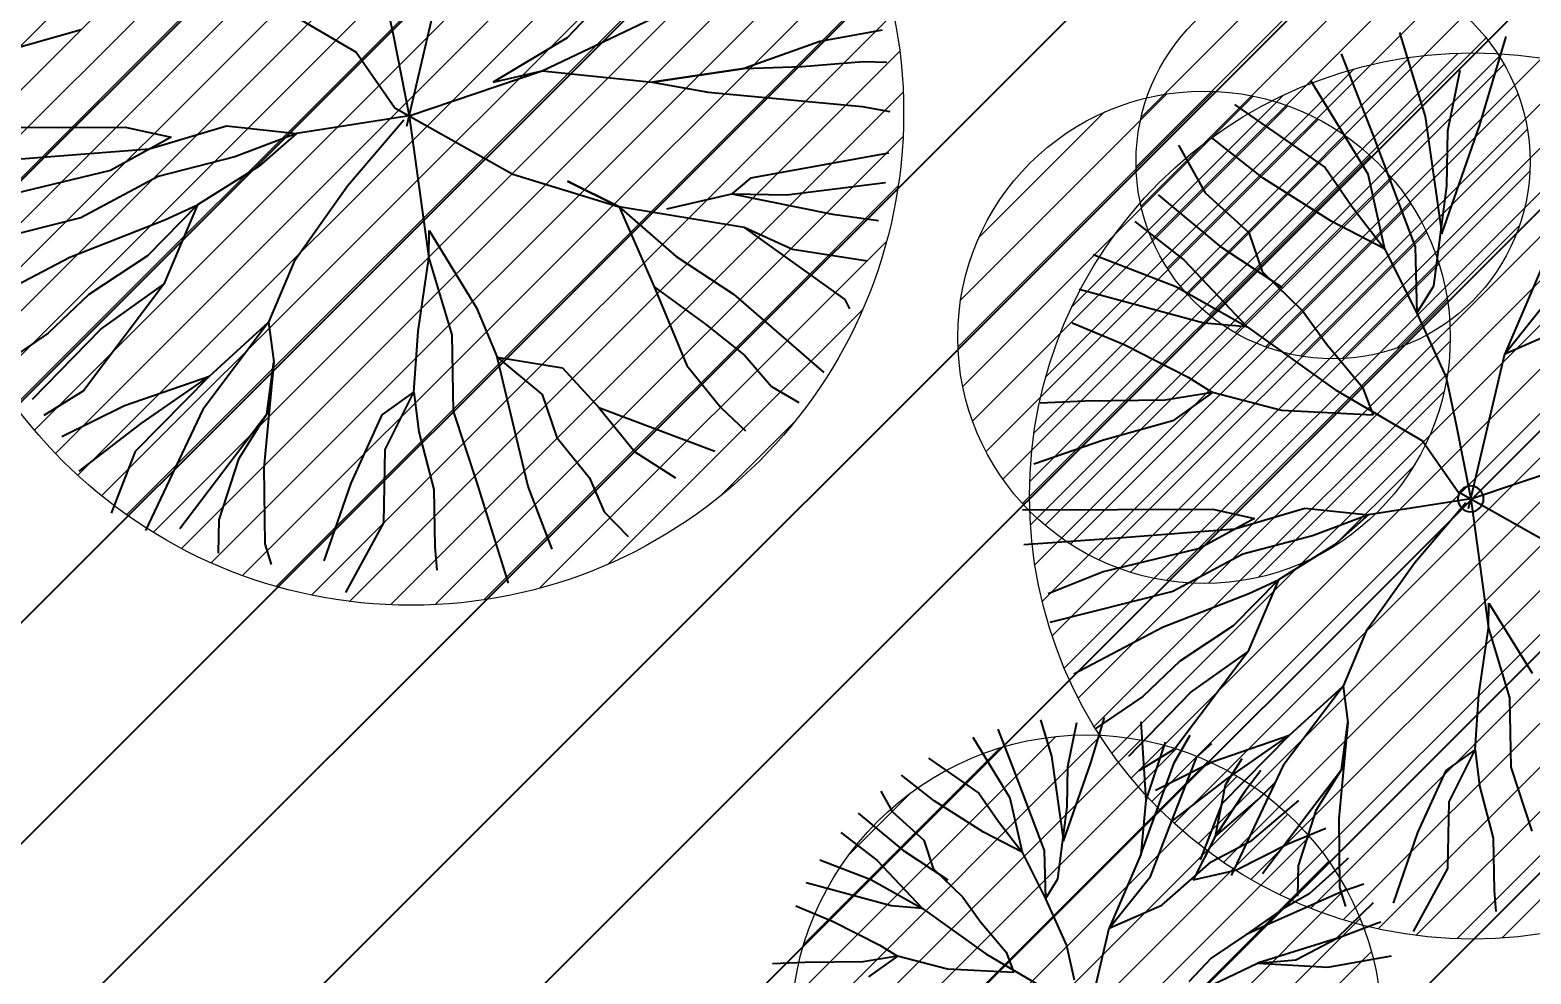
# Model space of a CAD drawing. Extents: x 352140 to 354978, y 6304672 to 6307963.
# Drawn here: x 352384.38 to 352399.62, y 6305932.39 to 6305941.98 of the extents above; entities that cross this region are included whole.
import ezdxf

# ---------------------------------------------------------------- set-up
doc = ezdxf.new("R2010")
doc.units = 0
doc.linetypes.add('CONTINUOS', pattern=[0])
doc.linetypes.add('DASHDOT', pattern=[1, 0.5, -0.25, 0, -0.25])
doc.layers.get('0').update_dxf_attribs({"linetype": 'CONTINUOUS'})
for name, color, linetype in [('02_Geo ext_Acotamiento', 7, 'CONTINUOUS'), ('03_Pav ext_Vereda HC', 42, 'CONTINUOUS'), ('03_S2_Pav ext_Borde vereda', 7, 'CONTINUOUS'), ('Paisajismo', 253, 'CONTINUOUS')]:
    doc.layers.add(name, color=color, linetype=linetype)
doc.layers.add('0_ASD_LINEA OFICIAL', color=253, linetype='DASHDOT', lineweight=20)
doc.layers.add('0_ASD_TOPOGRAFIA_ELEMENTOS', color=7, linetype='CONTINUOS', lineweight=5, true_color=0xbdbdbd)
doc.styles.add('ROMANS', font='romans.shx', dxfattribs={"width": 0.75})
doc.dimstyles.new('Principal', dxfattribs={"dimscale": 0, "dimtxt": 2, "dimasz": 2, "dimexe": 1, "dimexo": 1, "dimtad": 1, "dimrnd": 0.05, "dimzin": 1, "dimtxsty": 'ROMANS', "dimcen": 2.5, "dimclrt": 2, "dimaunit": 2, "dimadec": 0, "dimazin": 0, "dimtfac": 1, "dimtmove": 0, "dimatfit": 3, "dimfxl": 1, "dimfxlon": 1, "dimarcsym": 0})

# ---------------------------------------------------------------- blocks, each defined once
blk = doc.blocks.new('*D1275')
at = {"layer": '02_Geo ext_Acotamiento', "color": 0, "lineweight": -2, "transparency": 16777216}
blk.add_line((352265.4146312114, 6305940.601474353), (352259.5027200941, 6305939.299539646), dxfattribs=at)
at = {"layer": '02_Geo ext_Acotamiento', "color": 0, "transparency": 16777216}
blk.add_solid([(352259.466875284, 6305939.462306128), (352259.5385649044, 6305939.136773165), (352258.5261212075, 6305939.084470786)], dxfattribs=at)
at = {"layer": '02_Geo ext_Acotamiento', "color": 2, "transparency": 16777216, "insert": (352262.7517488985, 6305940.944537443), "char_height": 1, "attachment_point": 5, "rotation": 12.419567213945234, "style": 'ROMANS'}
blk.add_mtext('R137,50', dxfattribs=at)
blk = doc.blocks.new('A$C27410629')
at = {"true_color": 0x136734, "transparency": 33554559}
h = blk.add_hatch(dxfattribs=at)
h.set_pattern_fill('ANSI31', color=116, scale=0.5)
h.set_pattern_definition([(45, (-8759.562515186517, -519.1035735587502), (-1.122532015133644, 1.122532015133644), [])])
h.paths.add_polyline_path([(137.5068959888558, 1252.464406617455, 0.1176268807227723), (109.8147584422568, 1254.193915082657, 0.06692451075002814), (94.44469839795602, 1249.334472017372, 0.3153492887079504), (64.30173641118381, 1196.270282113329, 0.02268268711599586), (65.7292635223912, 1185.310127003227), (112.3603922077091, 1218.953454515778), (153.4782689701005, 1161.962272479494), (172.1053089193083, 1139.480769404351), (187.9579650288579, 1141.807885415954), (193.565073162812, 1120.465553675225), (224.197974734232, 1050.129297271156), (250.6203797236194, 989.4787086543838), (268.1526288855184, 972.7353945672494, 7.254700715645028e-06), (291.4898137452492, 983.2987389690225), (238.1945199318034, 1105.633967029937), (205.2934048173047, 1181.112163638985), (177.0531538182076, 1197.651557407602)])
at = {"layer": '0_ASD_LINEA OFICIAL', "ltscale": 8, "const_width": 0.5}
blk.add_lwpolyline([(250.6203797236194, 989.4787086543838), (268.1526288854875, 972.7353945673531, 7.254700715664111e-06), (291.4898137452146, 983.2987389692971), (291.4898137452146, 983.2987389692971), (238.1945199318034, 1105.633967029937), (205.2934048173047, 1181.112163638985), (177.0531538182076, 1197.651557407602), (137.6146324061954, 1252.315079214)], format="xyb", dxfattribs=at)
blk = doc.blocks.new('1.0 - LO RECABARREN LOTEO PARQUE - VEGETACION EXISTENTE ETAPA MUNICIPAL__2024')
at = {"layer": 'Paisajismo'}
for p, q in [((352388.2034446258, 6305941.001602996), (352388.6084310206, 6305942.730414323)), ((352386.7081572768, 6305942.332179438), (352387.6901884215, 6305941.755490708)), ((352387.9517942611, 6305942.463738699), (352388.0659156795, 6305941.934446514)), ((352390.182144446, 6305942.266587342), (352389.8339251582, 6305941.901064859)), ((352390.2055555924, 6305941.863038525), (352390.8943823299, 6305942.191123001)), ((352384.8975026067, 6305941.981561007), (352384.1222431193, 6305941.762679717)), ((352388.0659156795, 6305941.934446514), (352388.2283824346, 6305941.108057849)), ((352389.8339251582, 6305941.901064859), (352389.0807220345, 6305941.450162609)), ((352389.5793459241, 6305941.564781388), (352390.2055555924, 6305941.863038525)), ((352392.396230072, 6305941.863330065), (352391.627686811, 6305941.588123443)), ((352393.0316871165, 6305941.977906402), (352392.396230072, 6305941.863330065)), ((352398.2833683772, 6305941.95557682), (352398.5431650344, 6305941.102289106)), ((352399.0931832526, 6305941.007065844), (352399.3649897142, 6305941.913945206)), ((352387.6901884215, 6305941.755490708), (352388.0828854528, 6305941.189929154)), ((352397.6892766532, 6305941.736670009), (352398.0119257396, 6305940.913839368)), ((352388.2283824346, 6305941.108057849), (352389.5793459241, 6305941.564781388)), ((352389.0807220345, 6305941.450162609), (352389.5793459241, 6305941.564781388)), ((352389.5793459241, 6305941.564781388), (352390.6942301365, 6305941.450705103)), ((352390.6942301365, 6305941.450705103), (352391.627686811, 6305941.588123443)), ((352391.627686811, 6305941.588123443), (352390.6942301365, 6305941.450705103)), ((352391.627686811, 6305941.588123443), (352392.2176097265, 6305941.607992171)), ((352392.2176097265, 6305941.607992171), (352392.8391373872, 6305941.658273782)), ((352392.8391373872, 6305941.658273782), (352393.0792176655, 6305941.653740847)), ((352398.7736353316, 6305940.955784637), (352398.8980177747, 6305941.573029052)), ((352390.6942301365, 6305941.450705103), (352391.2648537321, 6305941.347597323)), ((352397.3826840695, 6305941.46355291), (352397.9591216485, 6305940.519448703)), ((352391.2648537321, 6305941.347597323), (352392.827713254, 6305941.201329203)), ((352388.2283824346, 6305941.108057849), (352387.0850488712, 6305940.929695695)), ((352388.0828854528, 6305941.189929154), (352389.2802863873, 6305940.516150392)), ((352388.2283824346, 6305941.108057849), (352388.426420125, 6305939.66404196)), ((352392.827713254, 6305941.201329203), (352393.1096012131, 6305941.153616697)), ((352396.6086365315, 6305941.221967678), (352397.5266208202, 6305940.585040063)), ((352398.5431650344, 6305941.102289106), (352398.7116928935, 6305939.911371781)), ((352383.3484734513, 6305940.986153407), (352385.3461739717, 6305940.992308799)), ((352385.3461739717, 6305940.992308799), (352385.8115937977, 6305940.890113767)), ((352385.5926887448, 6305940.771822948), (352386.372814557, 6305941.005159966)), ((352386.372814557, 6305941.005159966), (352387.0850488712, 6305940.929695695)), ((352388.173599246, 6305941.064183132), (352387.6024018507, 6305940.39278754)), ((352398.7116928935, 6305939.911371781), (352399.0931832526, 6305941.007065844)), ((352398.7630040969, 6305940.392717197), (352398.7736353316, 6305940.955784637)), ((352385.8115937977, 6305940.890113767), (352385.197644777, 6305940.551426471)), ((352387.0850488712, 6305940.929695695), (352386.4600132382, 6305940.693430432)), ((352387.0850488712, 6305940.929695695), (352386.706398922, 6305940.59575479)), ((352387.0850488712, 6305940.929695695), (352387.0850488712, 6305940.929695695)), ((352396.0372225144, 6305940.81030714), (352396.3099062615, 6305940.326379851)), ((352396.8971147306, 6305940.475871572), (352396.3743179688, 6305940.888724114)), ((352398.0119257396, 6305940.913839368), (352398.4414157696, 6305939.779193861)), ((352384.2876016358, 6305940.672430946), (352385.5926887448, 6305940.771822948)), ((352386.4600132382, 6305940.693430432), (352385.6804727074, 6305940.491091971)), ((352393.0950281669, 6305940.728411056), (352391.6923701736, 6305940.475503995)), ((352385.197644777, 6305940.551426471), (352384.1178351971, 6305940.291591417)), ((352385.6804727074, 6305940.491091971), (352384.8968354016, 6305940.071773954)), ((352386.706398922, 6305940.59575479), (352386.0784370281, 6305940.204504499)), ((352389.2802863873, 6305940.516150392), (352390.3600579311, 6305940.18568016)), ((352397.5266208202, 6305940.585040063), (352397.8008992814, 6305940.185574419)), ((352397.9591216485, 6305940.519448703), (352398.1309935056, 6305939.75689257)), ((352387.6024018507, 6305940.39278754), (352387.0604681725, 6305939.62781577)), ((352389.8374376622, 6305940.44361423), (352390.3600579311, 6305940.18568016)), ((352390.3600579311, 6305940.18568016), (352389.8374376622, 6305940.44361423)), ((352391.6923701736, 6305940.475503995), (352391.5024114487, 6305940.315627185)), ((352392.0630307102, 6305940.305042172), (352393.0626490629, 6305940.43112466)), ((352397.5892403796, 6305940.038612734), (352396.8971147306, 6305940.475871572)), ((352398.6311797583, 6305939.381323929), (352398.7630040969, 6305940.392717197)), ((352386.0784370281, 6305940.204504499), (352385.5722048699, 6305939.686925166)), ((352386.0784370281, 6305940.204504499), (352385.7366673455, 6305939.397004944)), ((352385.7490083163, 6305940.050625993), (352386.0784370281, 6305940.204504499)), ((352391.6282730058, 6305939.975685198), (352390.3600579311, 6305940.18568016)), ((352390.3600579311, 6305940.18568016), (352390.7170534912, 6305939.372728756)), ((352390.3600579311, 6305940.18568016), (352390.9400315496, 6305939.678599278)), ((352390.8452699068, 6305940.164571216), (352391.5024114487, 6305940.315627185)), ((352391.5024114487, 6305940.315627185), (352392.5266881242, 6305940.109472075)), ((352391.5024114487, 6305940.315627185), (352392.0630307102, 6305940.305042172)), ((352395.8327059346, 6305940.305082569), (352396.4595822171, 6305939.784217292)), ((352396.3099062615, 6305940.326379851), (352396.7532169099, 6305939.923722723)), ((352397.8008992814, 6305940.185574419), (352398.1309935056, 6305939.75689257)), ((352384.8968354016, 6305940.071773954), (352383.5250309271, 6305939.725577706)), ((352384.7837906832, 6305939.671867021), (352385.7490083163, 6305940.050625993)), ((352392.5266881242, 6305940.109472075), (352392.9930451182, 6305940.046755874)), ((352395.5941251018, 6305940.033863154), (352396.0961059609, 6305939.642613238)), ((352398.1309935056, 6305939.75689257), (352397.5892403796, 6305940.038612734)), ((352388.426420125, 6305939.66404196), (352388.4316874145, 6305939.943016045)), ((352388.4316874145, 6305939.943016045), (352388.9133424924, 6305939.158717971)), ((352391.6282730058, 6305939.975685198), (352392.6505353855, 6305939.243112734)), ((352392.120459092, 6305939.749335362), (352391.6282730058, 6305939.975685198)), ((352396.7532169099, 6305939.923722723), (352396.8866368362, 6305939.526916618)), ((352392.881692101, 6305939.633242091), (352392.120459092, 6305939.749335362)), ((352396.4595822171, 6305939.784217292), (352397.0884595223, 6305939.36936185)), ((352398.1309935056, 6305939.75689257), (352398.4568319314, 6305939.102980518)), ((352398.4414157696, 6305939.779193861), (352398.4568319314, 6305939.102980518)), ((352399.7931449686, 6305939.725509611), (352399.3508950793, 6305938.691812765)), ((352383.7925693077, 6305939.153488021), (352384.7837906832, 6305939.671867021)), ((352385.5722048699, 6305939.686925166), (352384.9752588698, 6305939.295089265)), ((352387.0604681725, 6305939.62781577), (352386.8006216496, 6305939.012558211)), ((352388.3193227532, 6305938.921867098), (352388.426420125, 6305939.66404196)), ((352388.426420125, 6305939.66404196), (352388.6599337727, 6305938.884429025)), ((352390.9400315496, 6305939.678599278), (352391.5223426265, 6305939.295507519)), ((352395.1707958659, 6305939.700129739), (352396.0101128636, 6305939.374485048)), ((352396.0961059609, 6305939.642613238), (352396.7351438241, 6305938.966508778)), ((352396.8866368362, 6305939.526916618), (352397.3017737879, 6305939.124789085)), ((352384.9752588698, 6305939.295089265), (352384.5644189428, 6305938.899739512)), ((352385.7366673455, 6305939.397004944), (352384.9217414745, 6305938.314850739)), ((352385.0971559195, 6305938.942040835), (352385.7366673455, 6305939.397004944)), ((352390.7170534912, 6305939.372728756), (352391.048890384, 6305938.57279526)), ((352390.7170534912, 6305939.372728756), (352391.2373327315, 6305938.990805627)), ((352391.5223426265, 6305939.295507519), (352392.4382452085, 6305938.503010453)), ((352396.2962581843, 6305939.002547293), (352395.0292958206, 6305939.344611962)), ((352396.0101128636, 6305939.374485048), (352396.7351438241, 6305938.966508778)), ((352398.4568319314, 6305939.102980518), (352398.6311797583, 6305939.381323929)), ((352399.3508950793, 6305938.691812765), (352399.9281595646, 6305939.4131628)), ((352388.9133424924, 6305939.158717971), (352389.1211003953, 6305938.658664866)), ((352392.6505353855, 6305939.243112734), (352392.6995291575, 6305939.149175678)), ((352397.3017737879, 6305939.124789085), (352397.5489449669, 6305938.782162303)), ((352386.8006216496, 6305939.012558211), (352386.1322762278, 6305938.125939953)), ((352386.2007493884, 6305938.465737282), (352386.8006216496, 6305939.012558211)), ((352386.8006216496, 6305939.012558211), (352386.8550487387, 6305938.608426372)), ((352391.2373327315, 6305938.990805627), (352391.6347082497, 6305938.673222252)), ((352394.9592421573, 6305939.006581792), (352395.4856417396, 6305938.784547252)), ((352396.7351438241, 6305938.966508778), (352396.2962581843, 6305939.002547293)), ((352396.7351438241, 6305938.966508778), (352397.6249577029, 6305938.330113047)), ((352398.4568319314, 6305939.102980518), (352398.7544999916, 6305938.449602697)), ((352399.3508950793, 6305938.691812765), (352400.0897498565, 6305939.015822463)), ((352384.5644189428, 6305938.899739512), (352384.0300935819, 6305938.537730883)), ((352384.4060777416, 6305938.231179472), (352385.0971559195, 6305938.942040835)), ((352388.276598246, 6305938.302512663), (352388.3193227532, 6305938.921867098)), ((352388.6599337727, 6305938.884429025), (352388.6763183133, 6305938.108915692)), ((352391.6347082497, 6305938.673222252), (352391.9080165736, 6305938.35797879)), ((352395.4856417396, 6305938.784547252), (352396.1373365186, 6305938.454099404)), ((352397.5489449669, 6305938.782162303), (352397.9072095568, 6305938.352946222)), ((352398.9830632563, 6305937.121607368), (352399.3508950793, 6305938.691812765)), ((352386.8550487387, 6305938.608426372), (352386.7530107119, 6305937.533013142)), ((352386.7830640355, 6305938.082645457), (352386.8550487387, 6305938.608426372)), ((352386.8550487387, 6305938.608426372), (352386.7830640355, 6305938.082645457)), ((352389.4366680068, 6305937.342231345), (352389.1211003953, 6305938.658664866)), ((352389.1211003953, 6305938.658664866), (352389.1211003953, 6305938.658664866)), ((352389.1211003953, 6305938.658664866), (352389.7866148101, 6305938.549924669)), ((352389.1211003953, 6305938.658664866), (352389.5793443269, 6305938.277915611)), ((352389.7866148101, 6305938.549924669), (352390.1528684438, 6305938.146026284)), ((352391.048890384, 6305938.57279526), (352391.3913446119, 6305938.145994686)), ((352385.3395618763, 6305938.166850473), (352386.2007493884, 6305938.465737282)), ((352386.2007493884, 6305938.465737282), (352385.4475426003, 6305937.69777302)), ((352385.5089963903, 6305937.982667779), (352386.2007493884, 6305938.465737282)), ((352391.9080165736, 6305938.35797879), (352392.1842512073, 6305938.197722949)), ((352396.1373365186, 6305938.454099404), (352396.384321959, 6305938.297210347)), ((352398.7544999916, 6305938.449602697), (352398.8581515957, 6305937.968869244)), ((352384.9217414745, 6305938.314850739), (352384.5197876017, 6305938.065568685)), ((352387.9549049861, 6305938.070766417), (352388.276598246, 6305938.302512663)), ((352387.9863210617, 6305937.718836686), (352388.276598246, 6305938.302512663)), ((352388.276598246, 6305938.302512663), (352388.3255661181, 6305937.900304587)), ((352389.5793443269, 6305938.277915611), (352389.7262409072, 6305937.841025664)), ((352395.0862790248, 6305938.209064497), (352394.6349949835, 6305938.189422807)), ((352395.9038011373, 6305938.221793623), (352395.0862790248, 6305938.209064497)), ((352396.384321959, 6305938.297210347), (352395.9038011373, 6305938.221793623)), ((352396.384321959, 6305938.297210347), (352395.9804174984, 6305938.011661322)), ((352397.0854349768, 6305938.114991528), (352396.384321959, 6305938.297210347)), ((352397.6249577029, 6305938.330113047), (352398.5168945949, 6305937.806331336)), ((352397.9072095568, 6305938.352946222), (352398.0145820865, 6305938.06928602)), ((352384.7026943457, 6305937.851947876), (352385.3395618763, 6305938.166850473)), ((352386.1322762278, 6305938.125939953), (352385.550547873, 6305936.89659871)), ((352385.9001807054, 6305936.918613277), (352386.7830640355, 6305938.082645457)), ((352386.7830640355, 6305938.082645457), (352386.4951278797, 6305937.622958535)), ((352387.6380133271, 6305937.376191611), (352387.9549049861, 6305938.070766417)), ((352388.6763183133, 6305938.108915692), (352388.910998905, 6305937.391297354)), ((352390.1528684438, 6305938.146026284), (352391.3314952173, 6305937.701836268)), ((352390.1528684438, 6305938.146026284), (352390.5182405943, 6305937.695441454)), ((352391.3913446119, 6305938.145994686), (352391.6438871946, 6305937.907707108)), ((352398.0145820865, 6305938.06928602), (352397.0854349768, 6305938.114991528)), ((352384.8792787496, 6305937.498426985), (352385.5089963903, 6305937.982667779)), ((352388.3255661181, 6305937.900304587), (352388.4780616211, 6305937.313627199)), ((352395.9804174984, 6305938.011661322), (352395.2762824598, 6305937.812860806)), ((352398.8581515957, 6305937.968869244), (352399.0057132016, 6305937.218295757)), ((352389.7262409072, 6305937.841025664), (352390.059825321, 6305937.431623076)), ((352395.2762824598, 6305937.812860806), (352394.5713467853, 6305937.571655813)), ((352398.5168945949, 6305937.806331336), (352398.8735645151, 6305937.292655962)), ((352385.4475426003, 6305937.69777302), (352385.2020509708, 6305937.071906046)), ((352386.4951278797, 6305937.622958535), (352386.2973167144, 6305937.006529693)), ((352387.9722749411, 6305936.974904929), (352387.9863210617, 6305937.718836686)), ((352390.5182405943, 6305937.695441454), (352390.9338572469, 6305937.430722911)), ((352399.0057132016, 6305937.218295757), (352400.2327355652, 6305937.633118215)), ((352386.7530107119, 6305937.533013142), (352386.7618246563, 6305936.762232781)), ((352387.3660777928, 6305936.587360514), (352387.6380133271, 6305937.376191611)), ((352388.4780616211, 6305937.313627199), (352388.4904021516, 6305936.729595636)), ((352388.910998905, 6305937.391297354), (352389.2328817477, 6305936.361949412)), ((352389.6817184543, 6305936.707102482), (352389.4366680068, 6305937.342231345)), ((352390.059825321, 6305937.431623076), (352390.2084776969, 6305937.087726216)), ((352398.8735645151, 6305937.292655962), (352399.9611125773, 6305936.680691527)), ((352399.0057132016, 6305937.218295757), (352397.9672722204, 6305937.056297041)), ((352398.9559559742, 6305937.17844623), (352398.4371618071, 6305936.568646324)), ((352399.0057132016, 6305937.218295757), (352399.1855823668, 6305935.90675788)), ((352386.2973167144, 6305937.006529693), (352386.29087896, 6305936.665563666)), ((352390.2084776969, 6305937.087726216), (352390.4519370712, 6305936.835062964)), ((352394.4564593438, 6305937.107214533), (352396.3879265119, 6305937.113165848)), ((352396.8106474361, 6305937.02034647), (352396.2530237961, 6305936.712731281)), ((352396.3879265119, 6305937.113165848), (352396.8106474361, 6305937.02034647)), ((352396.6118253382, 6305936.912907978), (352397.3203802515, 6305937.124838011)), ((352397.3203802515, 6305937.124838011), (352397.9672722204, 6305937.056297041)), ((352397.9672722204, 6305937.056297041), (352397.3995790844, 6305936.841707405)), ((352397.9672722204, 6305937.056297041), (352397.6233606644, 6305936.7529928)), ((352397.9672722204, 6305937.056297041), (352397.9672722204, 6305937.056297041)), ((352387.5865983865, 6305936.26899951), (352387.9722749411, 6305936.974904929)), ((352395.4264705288, 6305936.822634471), (352396.6118253382, 6305936.912907978)), ((352397.3995790844, 6305936.841707405), (352396.6915557572, 6305936.657932035)), ((352386.7618246563, 6305936.762232781), (352386.8279356959, 6305936.550817182)), ((352388.4904021516, 6305936.729595636), (352388.5093533258, 6305936.495718482)), ((352394.4670235553, 6305936.756260315), (352395.4264705288, 6305936.822634471)), ((352396.2530237961, 6305936.712731281), (352395.2722789325, 6305936.476734213)), ((352397.6233606644, 6305936.7529928), (352397.0530097308, 6305936.397636891)), ((352396.6915557572, 6305936.657932035), (352395.9798115045, 6305936.277083413)), ((352398.4371618071, 6305936.568646324), (352397.9449466229, 6305935.873855179)), ((352395.2722789325, 6305936.476734213), (352394.7162560085, 6305936.253927209)), ((352397.0530097308, 6305936.397636891), (352396.5932207106, 6305935.927541718)), ((352397.0530097308, 6305936.397636891), (352396.742594944, 6305935.664219577)), ((352396.7538037199, 6305936.257875626), (352397.0530097308, 6305936.397636891)), ((352395.9798115045, 6305936.277083413), (352394.7338601655, 6305935.962648166)), ((352395.8771378213, 6305935.913865048), (352396.7538037199, 6305936.257875626)), ((352399.1855823668, 6305935.90675788), (352399.1903664202, 6305936.160138111)), ((352399.1903664202, 6305936.160138111), (352399.6278331298, 6305935.447793711)), ((352396.5932207106, 6305935.927541718), (352396.0510401871, 6305935.571653926)), ((352394.9768538351, 6305935.443043572), (352395.8771378213, 6305935.913865048)), ((352397.9449466229, 6305935.873855179), (352397.7089391384, 6305935.315043051)), ((352399.0883104037, 6305935.232672192), (352399.1855823668, 6305935.90675788)), ((352399.1855823668, 6305935.90675788), (352399.3976728266, 6305935.198668792)), ((352396.742594944, 6305935.664219577), (352396.0024326254, 6305934.68134519)), ((352396.1617540644, 6305935.250995134), (352396.742594944, 6305935.664219577)), ((352396.0510401871, 6305935.571653926), (352395.6778918508, 6305935.21257465)), ((352397.7089391384, 6305935.315043051), (352397.1019095734, 6305934.509765605)), ((352397.1641008172, 6305934.818388985), (352397.7089391384, 6305935.315043051)), ((352397.7089391384, 6305935.315043051), (352397.7583729359, 6305934.947987382)), ((352395.6778918508, 6305935.21257465), (352395.1925869758, 6305934.883777694)), ((352395.5340773094, 6305934.605350156), (352396.1617540644, 6305935.250995134)), ((352399.0495055609, 6305934.670139045), (352399.0883104037, 6305935.232672192)), ((352399.3976728266, 6305935.198668792), (352399.4125542042, 6305934.494303195)), ((352394.2032482135, 6305934.880915949, -691.81), (352394.3646486945, 6305934.469306969, -691.81)), ((352394.6379158175, 6305934.972995054, -691.81), (352394.7496855875, 6305934.605893441, -691.81)), ((352394.9167281387, 6305934.499708478, -691.81), (352395.0068792815, 6305934.947081016, -691.81)), ((352395.148333255, 6305934.536876581, -691.81), (352395.286512695, 6305934.997910809, -691.81)), ((352395.6564316339, 6305934.953011924, -691.81), (352395.7068983709, 6305934.158188794, -691.81)), ((352397.7583729359, 6305934.947987382), (352397.6656961599, 6305933.971235537)), ((352397.6929923085, 6305934.470443064), (352397.7583729359, 6305934.947987382)), ((352397.7583729359, 6305934.947987382), (352397.6929923085, 6305934.470443064)), ((352393.9513654821, 6305934.797659745, -691.81), (352394.3263768209, 6305934.183456587, -691.81)), ((352395.901841601, 6305934.74647039, -691.81), (352395.7068983709, 6305934.158188794, -691.81)), ((352395.9943706085, 6305934.536275117, -691.81), (352396.1571541188, 6305934.820079765, -691.81)), ((352396.2258455856, 6305934.597465266, -691.81), (352396.3753594058, 6305934.733756424, -691.81)), ((352396.3819210284, 6305934.546922878), (352397.1641008172, 6305934.818388985)), ((352397.1641008172, 6305934.818388985), (352396.4799953022, 6305934.120879888)), ((352396.5358111515, 6305934.379637612), (352397.1641008172, 6305934.818388985)), ((352393.5005431255, 6305934.586489723, -691.81), (352394.0129045746, 6305934.230996544, -691.81)), ((352394.7496855875, 6305934.605893441, -691.81), (352394.8718328832, 6305933.742728553, -691.81)), ((352396.0024326254, 6305934.68134519), (352395.6373551122, 6305934.454932962)), ((352395.8034814858, 6305934.260910315), (352396.3819210284, 6305934.546922878)), ((352395.9469178538, 6305933.888293535, -691.81), (352396.2258455856, 6305934.597465266, -691.81)), ((352396.6827105221, 6305934.578863336, -691.81), (352396.5131348607, 6305934.311265851, -691.81)), ((352398.7573253302, 6305934.45965384), (352399.0495055609, 6305934.670139045)), ((352398.7858592082, 6305934.140011115), (352399.0495055609, 6305934.670139045)), ((352399.0495055609, 6305934.670139045), (352399.0939809852, 6305934.304830648)), ((352393.5566448978, 6305934.151872318, -691.81), (352393.2266753977, 6305934.412449194, -691.81)), ((352394.3646486945, 6305934.469306969, -691.81), (352394.6759387447, 6305933.646927328, -691.81)), ((352394.8718328832, 6305933.742728553, -691.81), (352395.148333255, 6305934.536876581, -691.81)), ((352394.9090227269, 6305934.091602866, -691.81), (352394.9167281387, 6305934.499708478, -691.81)), ((352395.6556584603, 6305933.608017524, -691.81), (352395.9943706085, 6305934.536275117, -691.81)), ((352397.1019095734, 6305934.509765605), (352396.5735505864, 6305933.393207525)), ((352396.8729198988, 6305934.460873177, -691.81), (352396.7118780149, 6305934.246023371, -691.81)), ((352396.8911071362, 6305933.413202416), (352397.6929923085, 6305934.470443064)), ((352397.6929923085, 6305934.470443064), (352397.4314722116, 6305934.052929091)), ((352398.4695061882, 6305933.828801247), (352398.7573253302, 6305934.45965384)), ((352399.4125542042, 6305934.494303195), (352399.6257045495, 6305933.842521148)), ((352393.0152699254, 6305934.248981185, -691.81), (352393.1310421108, 6305934.043522224, -691.81)), ((352395.9638655483, 6305933.939822409), (352396.5358111515, 6305934.379637612)), ((352396.5131348607, 6305934.311265851, -691.81), (352396.4110061934, 6305933.790530066, -691.81)), ((352396.7118780149, 6305934.246023371, -691.81), (352396.4110061934, 6305933.790530066, -691.81)), ((352396.8488222213, 6305934.166575492, -691.81), (352397.0301174976, 6305934.348619951, -691.81)), ((352399.0939809852, 6305934.304830648), (352399.2324861291, 6305933.771976667)), ((352394.0582906008, 6305933.834951515, -691.81), (352393.5566448978, 6305934.151872318, -691.81)), ((352394.0129045746, 6305934.230996544, -691.81), (352394.211698842, 6305933.941467864, -691.81)), ((352394.3263768209, 6305934.183456587, -691.81), (352394.4509478128, 6305933.630763576, -691.81)), ((352394.8134777734, 6305933.358555206, -691.81), (352394.9090227269, 6305934.091602866, -691.81)), ((352395.7068983709, 6305934.158188794, -691.81), (352395.6556584603, 6305933.608017524, -691.81)), ((352395.7068983709, 6305934.158188794, -691.81), (352395.6556584603, 6305933.608017524, -691.81)), ((352396.4799953022, 6305934.120879888), (352396.2570257536, 6305933.55243168)), ((352396.4110061934, 6305933.790530066, -691.81), (352396.8488222213, 6305934.166575492, -691.81)), ((352396.781778385, 6305933.750054753, -691.81), (352397.259568801, 6305934.156627686, -691.81)), ((352398.7731017176, 6305933.464329716), (352398.7858592082, 6305934.140011115)), ((352392.785172118, 6305934.02808617, -691.81), (352393.2395257368, 6305933.65056826, -691.81)), ((352393.1310421108, 6305934.043522224, -691.81), (352393.4523492061, 6305933.751680392, -691.81)), ((352394.211698842, 6305933.941467864, -691.81), (352394.4509478128, 6305933.630763576, -691.81)), ((352397.4314722116, 6305934.052929091), (352397.2518087895, 6305933.493053135)), ((352397.6656961599, 6305933.971235537), (352397.6737014887, 6305933.271168698)), ((352392.612251132, 6305933.831509068, -691.81), (352392.9760818052, 6305933.547935067, -691.81)), ((352394.4509478128, 6305933.630763576, -691.81), (352394.0582906008, 6305933.834951515, -691.81)), ((352395.7535156804, 6305933.381631698, -691.81), (352395.9469178538, 6305933.888293535, -691.81)), ((352396.4110061934, 6305933.790530066, -691.81), (352396.187311012, 6305933.348951815, -691.81)), ((352397.1479525095, 6305933.715125812, -691.81), (352397.5326570462, 6305933.872823536, -691.81)), ((352398.2225187715, 6305933.112339697), (352398.4695061882, 6305933.828801247)), ((352393.2395257368, 6305933.65056826, -691.81), (352393.6953296767, 6305933.349885212, -691.81)), ((352393.4523492061, 6305933.751680392, -691.81), (352393.5490506256, 6305933.464079322, -691.81)), ((352394.4509478128, 6305933.630763576, -691.81), (352394.6871122235, 6305933.156814704, -691.81)), ((352394.6759387447, 6305933.646927328, -691.81), (352394.6871122235, 6305933.156814704, -691.81)), ((352396.3691619645, 6305933.533307144, -691.81), (352396.781778385, 6305933.750054753, -691.81)), ((352396.6199040717, 6305933.448391316, -691.81), (352397.1479525095, 6305933.715125812, -691.81)), ((352399.2324861291, 6305933.771976667), (352399.2436945052, 6305933.241525775)), ((352392.3981937587, 6305933.553629837, -691.81), (352392.913754874, 6305933.353598454, -691.81)), ((352392.9760818052, 6305933.547935067, -691.81), (352393.4392500154, 6305933.057901361, -691.81)), ((352395.6556584603, 6305933.608017524, -691.81), (352395.3351201927, 6305932.858804455, -691.81)), ((352395.8706346973, 6305933.093643422, -691.81), (352396.3691619645, 6305933.533307144, -691.81)), ((352397.2518087895, 6305933.493053135), (352397.2459616525, 6305933.183368274)), ((352397.7607459793, 6305933.570179846, -691.81), (352397.6339767507, 6305933.448189201, -691.81)), ((352392.913754874, 6305933.353598454, -691.81), (352393.4392500154, 6305933.057901361, -691.81)), ((352393.5490506256, 6305933.464079322, -691.81), (352393.849937709, 6305933.172621334, -691.81)), ((352394.6871122235, 6305933.156814704, -691.81), (352394.8134777734, 6305933.358555206, -691.81)), ((352395.3351201927, 6305932.858804455, -691.81), (352395.7535156804, 6305933.381631698, -691.81)), ((352396.187311012, 6305933.348951815, -691.81), (352396.6199040717, 6305933.448391316, -691.81)), ((352397.6339767507, 6305933.448189201, -691.81), (352397.3639078811, 6305933.208338375, -691.81)), ((352398.4228081962, 6305932.82318601), (352398.7731017176, 6305933.464329716)), ((352393.1211501218, 6305933.084021713, -691.81), (352392.2572122564, 6305933.317274593, -691.81)), ((352397.6925385327, 6305933.228296689, -691.81), (352396.9323810518, 6305932.889082381, -691.81)), ((352397.3639078811, 6305933.208338375, -691.81), (352397.0953800683, 6305933.050107307, -691.81)), ((352397.6737014887, 6305933.271168698), (352397.7337473187, 6305933.079148951)), ((352397.9188581243, 6305933.305735489, -691.81), (352397.6925385327, 6305933.228296689, -691.81)), ((352399.2436945052, 6305933.241525775), (352399.2609070463, 6305933.029105159)), ((352392.1520943652, 6305933.086945877, -691.81), (352392.5336234832, 6305932.926017478, -691.81)), ((352393.4392500154, 6305933.057901361, -691.81), (352393.1211501218, 6305933.084021713, -691.81)), ((352393.4392500154, 6305933.057901361, -691.81), (352394.084178157, 6305932.596648142, -691.81)), ((352393.849937709, 6305933.172621334, -691.81), (352394.0290848914, 6305932.924288892, -691.81)), ((352394.6871122235, 6305933.156814704, -691.81), (352394.902859037, 6305932.683253039, -691.81)), ((352395.3351201927, 6305932.858804455, -691.81), (352395.8706346973, 6305933.093643422, -691.81)), ((352397.0953800683, 6305933.050107307, -691.81), (352396.7228330626, 6305932.791777871, -691.81)), ((352398.0134292723, 6305933.114630716, -691.81), (352397.6412951894, 6305932.754024668, -691.81)), ((352392.5336234832, 6305932.926017478, -691.81), (352393.0059652984, 6305932.686512204, -691.81)), ((352394.0290848914, 6305932.924288892, -691.81), (352394.2887514594, 6305932.613197397, -691.81)), ((352396.9323810518, 6305932.889082381, -691.81), (352396.7228330626, 6305932.791777871, -691.81)), ((352397.6412951894, 6305932.754024668, -691.81), (352398.0527557775, 6305932.909555326, -691.81)), ((352398.0527557775, 6305932.909555326, -691.81), (352398.0926717394, 6305932.92202011, -691.81)), ((352395.0685193902, 6305931.720735392, -691.81), (352395.3351201927, 6305932.858804455, -691.81)), ((352396.7228330626, 6305932.791777871, -691.81), (352396.3710889748, 6305932.553469148, -691.81)), ((352397.6412951894, 6305932.754024668, -691.81), (352396.8399521117, 6305932.503791297, -691.81)), ((352397.2286811189, 6305932.537277013, -691.81), (352397.6412951894, 6305932.754024668, -691.81)), ((352393.1849778592, 6305932.572800596, -691.81), (352392.8367012051, 6305932.518139313, -691.81)), ((352393.1849778592, 6305932.572800596, -691.81), (352392.8922319723, 6305932.365837537, -691.81)), ((352393.0059652984, 6305932.686512204, -691.81), (352393.1849778592, 6305932.572800596, -691.81)), ((352393.6931375166, 6305932.44073023, -691.81), (352393.1849778592, 6305932.572800596, -691.81)), ((352394.084178157, 6305932.596648142, -691.81), (352394.7306450375, 6305932.217016431, -691.81)), ((352394.2887514594, 6305932.613197397, -691.81), (352394.3665739881, 6305932.407603338, -691.81)), ((352394.902859037, 6305932.683253039, -691.81), (352394.9779846761, 6305932.334822268, -691.81)), ((352397.5550133678, 6305932.462269694, -691.81), (352398.2009686359, 6305932.57595221, -691.81)), ((352392.2441694078, 6305932.508913371, -691.81), (352391.9170832778, 6305932.494677272, -691.81)), ((352392.8367012051, 6305932.518139313, -691.81), (352392.2441694078, 6305932.508913371, -691.81)), ((352394.3665739881, 6305932.407603338, -691.81), (352393.6931375166, 6305932.44073023, -691.81)), ((352396.3710889748, 6305932.553469148, -691.81), (352396.1418577147, 6305932.312847268, -691.81)), ((352396.3865004317, 6305932.287814696, -691.81), (352396.8399521117, 6305932.503791297, -691.81)), ((352396.8399521117, 6305932.503791297, -691.81), (352397.2286811189, 6305932.537277013, -691.81)), ((352396.8399521117, 6305932.503791297, -691.81), (352397.5550133678, 6305932.462269694, -691.81))]:
    blk.add_line(p, q, dxfattribs=at)
blk.add_lwpolyline([(352398.8750212969, 6305937.218295756, 1), (352399.1364051066, 6305937.218295756, 1)], format="xyb", close=True, dxfattribs=at)

msp = doc.modelspace()

# ---------------------------------------------------------------- hatches: boundary and pattern name
at = {"layer": '03_Pav ext_Vereda HC'}
h = msp.add_hatch(dxfattribs=at)
h.set_pattern_fill('DOTS', color=256, scale=0.2, style=0)
h.set_pattern_definition([(0, (0, 0), (0.15875, 0.3175), [0, -0.3175])])
h.paths.add_polyline_path([(352533.7781987465, 6305988.647630177, 0.001234498587345054), (352535.675126165, 6305989.286498093), (352535.0273047538, 6305991.17866681, -0.001236873237655371), (352533.135689451, 6305990.541615871, -0.02053009870907239), (352503.8853697219, 6305981.940228953), (352503.2840382411, 6305984.518491437), (352499.4039184833, 6305983.544208242), (352499.9993888386, 6305980.991075858, -0.008887102906639828), (352487.1047705442, 6305978.156272031, -0.01455549524336389), (352464.6282001356, 6305974.170378275, -0.008990183444713605), (352459.9926205119, 6305973.570179023), (352460.1984365283, 6305971.58073849, 0.009019331760126793), (352464.9206284034, 6305972.191872346, 0.01455169346436648), (352487.5052945014, 6305976.196778146, 0.03211359260083807)])
h.paths.add_polyline_path([(352453.0159213872, 6305972.983824089, -0.006800505392013569), (352449.4833227422, 6305972.830716716, -0.009066641678675507), (352444.7696182578, 6305972.776126778), (352444.5771080579, 6305970.777466943, 0.01638310348206576), (352453.2219476647, 6305970.992351152)])
h.paths.add_polyline_path([(352389.6460369565, 6305991.879874823, -0.01753322086345317), (352376.9513572304, 6305998.31509122), (352352.1532079588, 6306011.99899601, 0.04440363374849853), (352342.0535807689, 6306016.089608755, 0.1133237876608219), (352314.4714570942, 6306018.047333277), (352314.9360717349, 6306016.097052595, -0.1572406347358349), (352351.2139975071, 6306010.232972499), (352375.9850852466, 6305996.564000573, 0.01750636999426037), (352388.7848668274, 6305990.074641938, -0.0115901603268221), (352405.9871731158, 6305981.141781882, 0.08676206377402094), (352437.5751283566, 6305971.093253941), (352437.7670282808, 6305973.085577833, -0.0864982168626583), (352406.9311932966, 6305982.905094895, 0.01159024218480682)])
h.paths.add_polyline_path([(352298.9308368328, 6306011.291528256, -0.04076991370934013), (352308.0869286793, 6306014.635858133), (352307.6251471448, 6306016.57596012, 0.04303443395370096), (352297.5531387314, 6306012.854879401, 0.2722251189562815), (352266.1428912832, 6305966.550484804), (352264.4334961653, 6305966.567898809, 0.01531595787327513), (352263.8567137016, 6305962.573567073), (352266.0299973136, 6305962.551427328, 0.02154698335859366), (352266.2729303729, 6305957.80291892, 0.06328346041658212), (352273.0108519612, 6305926.495241333, 0.007703608626722357), (352278.1261176605, 6305912.650623268), (352279.9891282905, 6305913.378097652, -0.007677046379327455), (352274.9122720578, 6305927.117035691, -0.06339052285138146), (352268.2648698924, 6305957.982510693, -0.3183358391945924)])
at = {"layer": '0_ASD_TOPOGRAFIA_ELEMENTOS'}
h = msp.add_hatch(dxfattribs=at)
h.set_pattern_fill('ANSI31', color=256, scale=0.1)
h.set_pattern_definition([(45, (346085.4740959932, 6304201.385981628), (-0.2245064030267289, 0.2245064030267289), [])])
edge = h.paths.add_edge_path()
edge.add_arc((352388.2483133341, 6305941.138157941), 5, 0, 360)
h = msp.add_hatch(dxfattribs=at)
h.set_pattern_fill('ANSI31', color=256, scale=0.1)
h.set_pattern_definition([(45, (346094.8331200109, 6304200.88848075), (-0.2245064030267289, 0.2245064030267289), [])])
edge = h.paths.add_edge_path()
edge.add_arc((352397.6073373517, 6305940.640657064), 2, 0, 360)
h = msp.add_hatch(dxfattribs=at)
h.set_pattern_fill('ANSI31', color=256, scale=0.1)
h.set_pattern_definition([(45, (346096.2514267606, 6304197.496219533), (-0.2245064030267289, 0.2245064030267289), [])])
edge = h.paths.add_edge_path()
edge.add_arc((352399.0256441014, 6305937.248395848), 4.5, 0, 360)
h = msp.add_hatch(dxfattribs=at)
h.set_pattern_fill('ANSI31', color=256, scale=0.1)
h.set_pattern_definition([(45, (346093.5232896648, 6304199.107150285), (-0.2245064030267289, 0.2245064030267289), [])])
edge = h.paths.add_edge_path()
edge.add_arc((352396.2975070057, 6305938.859326598), 2.5, 0, 360)
h = msp.add_hatch(dxfattribs=at)
h.set_pattern_fill('ANSI31', color=256, scale=0.1)
h.set_pattern_definition([(45, (346092.3306494009, 6304192.068737943), (-0.2245064030267289, 0.2245064030267289), [])])
edge = h.paths.add_edge_path()
edge.add_arc((352395.1048667417, 6305931.820914256), 3, 0, 360)

# ---------------------------------------------------------------- linework, layer by layer
for centre, radius in [((352388.2483133341, 6305941.138157941), 5), ((352397.6073373517, 6305940.640657064), 2), ((352399.0256441014, 6305937.248395848), 4.5), ((352396.2975070057, 6305938.859326598), 2.5), ((352395.1048667417, 6305931.820914256), 3)]:
    msp.add_circle(centre, radius, dxfattribs=at)

# ---------------------------------------------------------------- block references
at = {"layer": '03_S2_Pav ext_Borde vereda', "linetype": 'Continuous'}
msp.add_blockref('A$C27410629', (352203.9623478023, 6304761.713605438), dxfattribs=at)
at = {"layer": 'Paisajismo'}
msp.add_blockref('1.0 - LO RECABARREN LOTEO PARQUE - VEGETACION EXISTENTE ETAPA MUNICIPAL__2024', (0, 0), dxfattribs=at)

# ---------------------------------------------------------------- dimensions: what is measured, and where the dimension line sits
at = {"layer": '02_Geo ext_Acotamiento'}
dim = msp.add_radius_dim(center=(352392.8269086622, 6305968.660500089), mpoint=(352258.5261212075, 6305939.084470786), dimstyle='Principal', override={"dimtmove": 1}, dxfattribs=at)
dim.commit()
dim.dimension.update_dxf_attribs({"geometry": '*D1275', "text_midpoint": (352262.9469750959, 6305940.05804143), "dimtype": 164})

doc.saveas('drawing.dxf')
